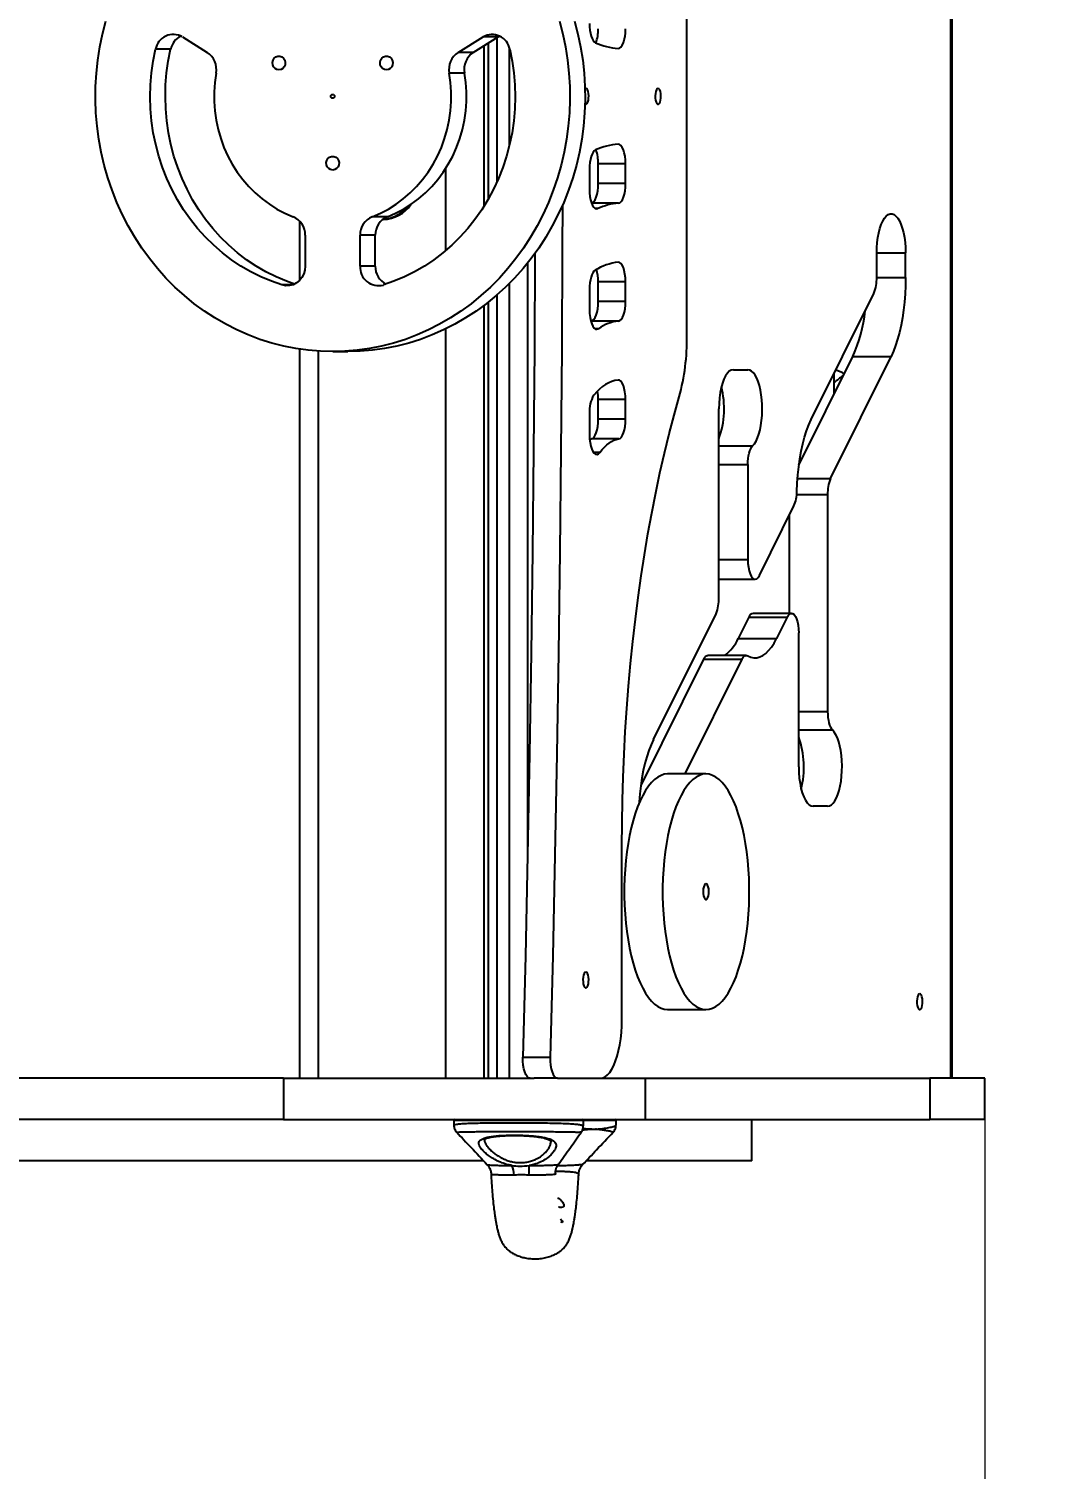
# Model space of a CAD drawing. Header units: millimetres. Extents: x -3269 to 2654, y -2646 to 2266.
# Drawn here: x 667 to 1190, y -583 to 150 of the extents above; entities that cross this region are included whole.
import ezdxf

# ---------------------------------------------------------------- set-up
doc = ezdxf.new("R2010")
doc.units = ezdxf.units.MM
for name, color, linetype in [('DIKOM_ЗОНА', 90, 'Continuous'), ('DIKOM_ОБЪЕКТ', 7, 'Continuous'), ('DIKOM_РАЗМЕР_ЗОНА', 7, 'Continuous'), ('DIKOM_РАЗМЕР_ОБЪЕКТА', 7, 'Continuous')]:
    doc.layers.add(name, color=color, linetype=linetype)
doc.styles.add('style1', font='arialbd.ttf', dxfattribs={"width": 0.8})
doc.dimstyles.new('1-50', dxfattribs={"dimtxt": 300, "dimasz": 200, "dimexe": 100, "dimexo": 0, "dimgap": 100, "dimtad": 1, "dimtoh": 1, "dimtxsty": 'style1', "dimcen": 200, "dimclrd": 7, "dimclre": 7, "dimclrt": 7, "dimadec": 1, "dimazin": 2, "dimtfac": 1, "dimtmove": 0, "dimatfit": 2, "dimfxl": 0, "dimlwd": 25, "dimlwe": 18, "dimarcsym": 0})

# ---------------------------------------------------------------- blocks, each defined once
blk = doc.blocks.new('A$C27188534')
for p, q in [((2069.45, 150), (2069.45, 1150)), ((2069.94, 150), (2069.94, 1150)), ((2070.19, 150), (2070.19, 1150)), ((1935.05, 527.94), (1935.05, 772.06)), ((1677.96, 680.24), (1690.64, 672.37)), ((1818.46, 672.37), (1831.14, 680.24)), ((1826.19, 672.37), (1838.87, 680.24)), ((1838.87, 680.24), (1831.14, 680.24)), ((1831.64, 675.75), (1831.64, 594.1)), ((1833.73, 677.05), (1833.73, 597.58)), ((1838.15, 679.79), (1838.15, 606.24)), ((1838.87, 680.24), (1839.65, 680.67)), ((1672.01, 673.98), (1664.28, 673.98)), ((1826.19, 672.37), (1818.46, 672.37)), ((1844.66, 625.37), (1844.66, 674.57)), ((1821.7, 661.88), (1813.97, 661.88)), ((1883.52, 654), (1883.1, 653.83)), ((1812.17, 571.52), (1812.17, 613.33)), ((1885.36, 612.85), (1885.36, 602.71)), ((1903.76, 615.6), (1889.82, 615.6)), ((1889.82, 605.6), (1889.82, 615.6)), ((1903.76, 605.6), (1903.76, 615.6)), ((1903.76, 605.6), (1889.82, 605.6)), ((1900.17, 595.6), (1886.45, 595.6)), ((1782.42, 588.72), (1774.69, 588.72)), ((1780.04, 587.37), (1780.31, 587.37)), ((1889.66, 592.85), (1888.42, 592.85)), ((1737.61, 586.64), (1737.61, 556.2)), ((1740.6, 579.29), (1740.6, 563.54)), ((1768.49, 563.54), (1768.49, 579.29)), ((1776.22, 579.29), (1768.49, 579.29)), ((1776.22, 563.54), (1776.22, 579.29)), ((1853.75, 565.02), (1853.75, 259.87)), ((2031.7, 570.25), (2046.42, 570.25)), ((2031.71, 557.72), (2031.7, 570.16)), ((2046.43, 557.81), (2046.42, 570.25)), ((1776.22, 563.54), (1768.49, 563.54)), ((2031.71, 557.81), (2046.43, 557.81)), ((1733.88, 553.94), (1728.72, 553.94)), ((1844.66, 150), (1844.66, 554.87)), ((1885.36, 551.69), (1885.36, 541.37)), ((1903.76, 555.57), (1889.82, 555.57)), ((1889.82, 545.59), (1889.82, 555.57)), ((1903.76, 545.59), (1903.76, 555.57)), ((1831.64, 543.54), (1831.64, 150)), ((1833.73, 545.15), (1833.73, 150)), ((1838.15, 548.8), (1838.15, 150)), ((1903.76, 545.59), (1889.82, 545.59)), ((1998.4, 485.41), (2030.23, 549.67)), ((1886.04, 535.57), (1886.26, 535.59)), ((1900.21, 535.59), (1886.26, 535.59)), ((1812.17, 150), (1812.17, 531.59)), ((1889.93, 531.67), (1888.15, 531.67)), ((1737.61, 521.28), (1737.61, 150)), ((1747.09, 520.25), (1747.09, 150)), ((1754.55, 520), (1762.28, 520)), ((1992.05, 462.19), (2019.48, 517.57)), ((2008.17, 455.32), (2039.01, 517.57)), ((2019.48, 517.57), (2039.01, 517.57)), ((1958.69, 510.81), (1966.05, 510.81)), ((2010, 498.42), (2010, 508.84)), ((1903.76, 495.56), (1889.82, 495.56)), ((1889.82, 485.55), (1889.82, 495.56)), ((1903.76, 485.55), (1903.76, 495.56)), ((1885.36, 488.66), (1885.36, 477.62)), ((1903.76, 485.55), (1889.82, 485.55)), ((1951.33, 394.58), (1951.33, 490.81)), ((1885.45, 475.4), (1886.33, 475.57)), ((1900.28, 475.57), (1886.33, 475.57)), ((1951.33, 471.95), (1968.51, 471.95)), ((1890.69, 468.68), (1887.4, 468.68)), ((1951.33, 462.52), (1966.05, 462.52)), ((1966.05, 462.52), (1966.05, 414.08)), ((1991.34, 455.32), (2008.17, 455.32)), ((1971.92, 406.04), (1989.53, 441.42)), ((1990.94, 447.29), (2006.69, 447.29)), ((2006.69, 447.29), (2006.69, 336.76)), ((1987.16, 436.66), (1987.16, 386.72)), ((1951.33, 414.08), (1966.05, 414.08)), ((1951.33, 404.08), (1969.73, 404.08)), ((1917.94, 322.44), (1949.84, 386.54)), ((1966.57, 384.76), (1961.18, 373.93)), ((1966.57, 384.76), (1986.1, 384.76)), ((1988.28, 386.72), (1968.76, 386.72)), ((1986.1, 384.76), (1980.7, 373.93)), ((1991.97, 308.48), (1991.97, 376.72)), ((1961.18, 373.93), (1980.7, 373.93)), ((1943.54, 363.36), (1911.55, 299.09)), ((1963.07, 363.36), (1933.98, 304.93)), ((1943.54, 363.36), (1963.07, 363.36)), ((1965.25, 365.32), (1945.73, 365.32)), ((1991.97, 336.76), (2006.69, 336.76)), ((1991.97, 327.34), (2009.14, 327.34)), ((1944.72, 304.93), (1925.2, 304.93)), ((1910.72, 290.28), (1910.74, 290.28)), ((2006.69, 288.48), (1999.33, 288.48)), ((1901.92, 180), (1901.92, 268.13)), ((1925.2, 184.93), (1944.72, 184.93)), ((1851.45, 160.7), (1865.39, 160.7)), ((1729.55, 150), (1560.3, 150)), ((1729.55, 150), (1729.55, 129)), ((1729.55, 150), (1857.22, 150)), ((1853.75, 150.72), (1853.75, 150)), ((1869.07, 150), (1857.22, 150)), ((1869.07, 150), (1890.88, 150)), ((1890.88, 150), (1913.72, 150)), ((1913.72, 150), (1913.72, 129)), ((1913.72, 150), (2058.69, 150)), ((2058.69, 150), (2058.69, 129)), ((2086.77, 150), (2058.69, 150)), ((2086.77, 129), (2086.77, 150)), ((1729.55, 129), (1560.3, 129)), ((1729.55, 129), (1913.72, 129)), ((1816.26, 128.5), (1816.26, 126.06)), ((1846.43, 128.5), (1816.26, 128.5)), ((1882.26, 128.5), (1846.43, 128.5)), ((1882.26, 125.67), (1882.26, 128.5)), ((1898.89, 128.5), (1882.26, 128.5)), ((1898.89, 126.06), (1898.89, 128.5)), ((1913.72, 129), (2058.69, 129)), ((1968.14, 108), (1968.14, 129)), ((2086.77, 129), (2058.69, 129)), ((1831.4, 108), (1588.22, 108)), ((1881.9, 106.02), (1881.88, 106.01)), ((1968.14, 108), (1883.89, 108)), ((1835.32, 101.12), (1835.35, 101.18)), ((1868.12, 101.41), (1868.15, 101.39))]:
    blk.add_line(p, q)
at = {"flags": 128}
for points in [[(1754.55, 520), (1748.27, 520.18), (1742.02, 520.7), (1735.79, 521.57), (1729.62, 522.79), (1723.52, 524.36), (1717.49, 526.26), (1711.57, 528.49), (1705.77, 531.06), (1700.09, 533.94), (1694.56, 537.14), (1689.2, 540.64), (1684.01, 544.43), (1679.01, 548.51), (1674.21, 552.87), (1669.63, 557.48), (1665.28, 562.35), (1661.17, 567.45), (1657.31, 572.77), (1653.72, 578.3), (1650.39, 584.03), (1647.35, 589.93), (1644.6, 596), (1642.14, 602.21), (1639.98, 608.55), (1638.14, 615), (1636.61, 621.54), (1635.39, 628.16), (1634.5, 634.85), (1633.93, 641.57), (1633.68, 648.31), (1633.77, 655.06), (1634.17, 661.8), (1634.9, 668.5), (1635.96, 675.15), (1637.33, 681.74), (1639.02, 688.24)], [(1870.07, 688.24), (1871.76, 681.74), (1873.13, 675.15), (1874.19, 668.5), (1874.92, 661.8), (1875.33, 655.06), (1875.41, 648.31), (1875.16, 641.57), (1874.6, 634.85), (1873.7, 628.16), (1872.49, 621.54), (1870.96, 615), (1869.11, 608.55), (1866.95, 602.21), (1864.5, 596), (1861.74, 589.93), (1858.7, 584.03), (1855.37, 578.3), (1851.78, 572.77), (1847.92, 567.45), (1843.81, 562.35), (1839.46, 557.48), (1834.88, 552.87), (1830.08, 548.51), (1825.09, 544.43), (1819.9, 540.64), (1814.53, 537.14), (1809, 533.94), (1803.33, 531.06), (1797.52, 528.49), (1791.6, 526.26), (1785.58, 524.36), (1779.47, 522.79), (1773.3, 521.57), (1767.08, 520.7), (1760.82, 520.18), (1754.55, 520)], [(1877.8, 688.24), (1879.49, 681.74), (1880.86, 675.15), (1881.92, 668.5), (1882.65, 661.8), (1883.06, 655.06), (1883.14, 648.31), (1882.89, 641.57), (1882.33, 634.85), (1881.43, 628.16), (1880.22, 621.54), (1878.69, 615), (1876.84, 608.55), (1874.68, 602.21), (1872.23, 596), (1869.47, 589.93), (1866.43, 584.03), (1863.1, 578.3), (1859.51, 572.77), (1855.65, 567.45), (1851.54, 562.35), (1847.19, 557.48), (1842.61, 552.87), (1837.81, 548.51), (1832.81, 544.43), (1827.63, 540.64), (1822.26, 537.14), (1816.73, 533.94), (1811.06, 531.06), (1805.25, 528.49), (1799.33, 526.26), (1793.31, 524.36), (1787.2, 522.79), (1781.03, 521.57), (1774.81, 520.7), (1768.55, 520.18), (1762.28, 520)], [(1885.36, 687.15), (1885.42, 685.39), (1885.59, 683.69), (1885.86, 682.1), (1886.24, 680.66), (1886.7, 679.43), (1887.24, 678.43), (1887.83, 677.71), (1888.46, 677.28)], [(1900, 674.41), (1900.73, 674.56), (1901.43, 675.1), (1902.09, 676.01), (1902.66, 677.25), (1903.13, 678.78), (1903.48, 680.52), (1903.69, 682.42), (1903.76, 684.4)], [(1728.72, 553.94), (1723.3, 555.82), (1718, 558.05), (1712.83, 560.63), (1707.82, 563.54), (1702.99, 566.78), (1698.35, 570.33), (1693.92, 574.18), (1689.72, 578.32), (1685.76, 582.72), (1682.06, 587.37), (1678.63, 592.26), (1675.49, 597.37), (1672.64, 602.68), (1670.1, 608.16), (1667.88, 613.8), (1665.98, 619.57), (1664.41, 625.46), (1663.18, 631.44), (1662.3, 637.49), (1661.76, 643.59), (1661.57, 649.71), (1661.73, 655.83), (1662.23, 661.93), (1663.08, 667.99), (1664.28, 673.98)], [(1735.04, 554.39), (1731.03, 555.82), (1725.73, 558.05), (1720.56, 560.63), (1715.55, 563.54), (1710.72, 566.78), (1706.08, 570.33), (1701.65, 574.18), (1697.45, 578.32), (1693.49, 582.72), (1689.79, 587.37), (1686.36, 592.26), (1683.22, 597.37), (1680.37, 602.68), (1677.83, 608.16), (1675.61, 613.8), (1673.71, 619.57), (1672.14, 625.46), (1670.91, 631.44), (1670.03, 637.49), (1669.49, 643.59), (1669.3, 649.71), (1669.46, 655.83), (1669.96, 661.93), (1670.81, 667.99), (1672.01, 673.98)], [(1727.17, 663.5), (1726.11, 663.69), (1725.17, 664.24), (1724.44, 665.09), (1724.01, 666.14), (1723.93, 667.29), (1724.19, 668.41), (1724.77, 669.37), (1725.62, 670.08), (1726.63, 670.45), (1727.7, 670.45), (1728.72, 670.08), (1729.56, 669.37), (1730.15, 668.41), (1730.41, 667.29), (1730.32, 666.14), (1729.89, 665.09), (1729.17, 664.24), (1728.23, 663.69), (1727.17, 663.5)], [(1781.92, 663.5), (1780.87, 663.69), (1779.93, 664.24), (1779.2, 665.09), (1778.77, 666.14), (1778.68, 667.29), (1778.94, 668.41), (1779.53, 669.37), (1780.38, 670.08), (1781.39, 670.45), (1782.46, 670.45), (1783.47, 670.08), (1784.32, 669.37), (1784.9, 668.41), (1785.17, 667.29), (1785.08, 666.14), (1784.65, 665.09), (1783.92, 664.24), (1782.98, 663.69), (1781.92, 663.5)], [(1844.81, 673.98), (1846.01, 667.99), (1846.86, 661.93), (1847.37, 655.83), (1847.53, 649.71), (1847.33, 643.59), (1846.8, 637.49), (1845.91, 631.44), (1844.68, 625.46), (1843.12, 619.57), (1841.22, 613.8), (1838.99, 608.16), (1836.45, 602.68), (1833.61, 597.37), (1830.46, 592.26), (1827.03, 587.37), (1823.33, 582.72), (1819.38, 578.32), (1815.17, 574.18), (1810.74, 570.33), (1806.1, 566.78), (1801.27, 563.54), (1796.26, 560.63), (1791.1, 558.05), (1785.79, 555.82), (1780.37, 553.94)], [(1695.13, 661.88), (1694.47, 657.09), (1694.15, 652.26), (1694.16, 647.43), (1694.5, 642.6), (1695.18, 637.82), (1696.19, 633.1), (1697.52, 628.48), (1699.17, 623.98), (1701.12, 619.62), (1703.37, 615.43), (1705.9, 611.43), (1708.7, 607.64), (1711.76, 604.09), (1715.05, 600.8), (1718.57, 597.77), (1722.28, 595.04), (1726.17, 592.61), (1730.22, 590.5), (1734.4, 588.72)], [(1774.69, 588.72), (1778.88, 590.5), (1782.92, 592.61), (1786.81, 595.04), (1790.53, 597.77), (1794.04, 600.8), (1797.33, 604.09), (1800.39, 607.64), (1803.19, 611.43), (1805.73, 615.43), (1807.97, 619.62), (1809.93, 623.98), (1811.57, 628.48), (1812.9, 633.1), (1813.91, 637.82), (1814.59, 642.6), (1814.94, 647.43), (1814.95, 652.26), (1814.62, 657.09), (1813.97, 661.88)], [(1782.42, 588.72), (1786.6, 590.5), (1790.65, 592.61), (1794.54, 595.04), (1798.26, 597.77), (1801.77, 600.8), (1805.06, 604.09), (1808.12, 607.64), (1810.92, 611.43), (1813.45, 615.43), (1815.7, 619.62), (1817.66, 623.98), (1819.3, 628.48), (1820.63, 633.1), (1821.64, 637.82), (1822.32, 642.6), (1822.67, 647.43), (1822.68, 652.26), (1822.35, 657.09), (1821.7, 661.88)], [(1883.1, 646.17), (1883.3, 646.04), (1883.74, 646.04), (1884.16, 646.4), (1884.52, 647.07), (1884.8, 648), (1884.96, 649.11), (1884.99, 650.3), (1884.89, 651.46), (1884.67, 652.49), (1884.35, 653.31), (1883.95, 653.82), (1883.52, 654), (1883.52, 654)], [(1920.33, 654), (1919.9, 653.82), (1919.5, 653.31), (1919.18, 652.49), (1918.96, 651.46), (1918.86, 650.3), (1918.89, 649.11), (1919.05, 648), (1919.33, 647.07), (1919.69, 646.4), (1920.11, 646.04), (1920.55, 646.04), (1920.97, 646.4), (1921.33, 647.07), (1921.6, 648), (1921.76, 649.11), (1921.8, 650.3), (1921.7, 651.46), (1921.48, 652.49), (1921.16, 653.31), (1920.76, 653.82), (1920.33, 654)], [(1754.55, 649), (1754.19, 649.08), (1753.89, 649.29), (1753.69, 649.62), (1753.62, 650), (1753.69, 650.38), (1753.89, 650.71), (1754.19, 650.92), (1754.55, 651), (1754.9, 650.92), (1755.2, 650.71), (1755.41, 650.38), (1755.48, 650), (1755.41, 649.62), (1755.2, 649.29), (1754.9, 649.08), (1754.55, 649)], [(1903.76, 615.6), (1903.69, 617.58), (1903.48, 619.48), (1903.13, 621.22), (1902.66, 622.75), (1902.09, 623.99), (1901.43, 624.9), (1900.73, 625.44), (1900, 625.59)], [(1754.55, 612.5), (1753.49, 612.69), (1752.55, 613.24), (1751.82, 614.09), (1751.39, 615.14), (1751.3, 616.29), (1751.57, 617.41), (1752.15, 618.37), (1753, 619.08), (1754.01, 619.45), (1755.08, 619.45), (1756.1, 619.08), (1756.94, 618.37), (1757.53, 617.41), (1757.79, 616.29), (1757.7, 615.14), (1757.27, 614.09), (1756.55, 613.24), (1755.6, 612.69), (1754.55, 612.5)], [(1888.46, 622.73), (1887.83, 622.29), (1887.24, 621.57), (1886.7, 620.57), (1886.24, 619.34), (1885.86, 617.9), (1885.59, 616.31), (1885.42, 614.61), (1885.36, 612.85)], [(1885.36, 602.71), (1885.43, 600.79), (1885.63, 598.94), (1885.96, 597.23), (1886.41, 595.72), (1886.95, 594.48), (1887.57, 593.54), (1888.24, 592.94), (1888.95, 592.71), (1889.66, 592.85)], [(1886.44, 595.63), (1886.93, 595.83), (1887.61, 596.43), (1888.23, 597.36), (1888.77, 598.61), (1889.22, 600.11), (1889.55, 601.82), (1889.75, 603.67), (1889.82, 605.6)], [(1900.17, 595.6), (1900.88, 595.83), (1901.55, 596.43), (1902.17, 597.36), (1902.72, 598.61), (1903.16, 600.11), (1903.49, 601.82), (1903.7, 603.67), (1903.76, 605.6)], [(1871.62, 594.58), (1871.54, 572.68), (1871.26, 521.14), (1870.84, 469.6), (1870.28, 418.08), (1869.58, 366.57), (1868.75, 315.07), (1867.77, 263.59), (1866.65, 212.13), (1865.39, 160.7)], [(2031.7, 570.16), (2031.77, 572.88), (2031.97, 575.56), (2032.3, 578.13), (2032.76, 580.56), (2033.34, 582.79), (2034.03, 584.79), (2034.8, 586.52), (2035.66, 587.94), (2036.58, 589.03), (2037.55, 589.78), (2038.54, 590.15), (2039.55, 590.16), (2040.54, 589.79), (2041.51, 589.06), (2042.43, 587.98), (2043.29, 586.57), (2044.07, 584.85), (2044.76, 582.86), (2045.34, 580.63), (2045.81, 578.21), (2046.15, 575.64), (2046.35, 572.97), (2046.42, 570.25)], [(1857.58, 570.04), (1857.31, 521.14), (1856.89, 469.6), (1856.34, 418.08), (1855.64, 366.57), (1854.8, 315.07), (1853.82, 263.59), (1852.7, 212.13), (1851.45, 160.7)], [(1903.76, 555.57), (1903.69, 557.57), (1903.47, 559.49), (1903.11, 561.26), (1902.63, 562.79), (1902.05, 564.03), (1901.38, 564.93), (1900.66, 565.44), (1899.92, 565.56)], [(1740.6, 563.54), (1740.4, 561.5), (1739.82, 559.54), (1738.88, 557.75), (1737.62, 556.21), (1736.1, 554.97), (1734.37, 554.1), (1732.51, 553.63), (1730.6, 553.57), (1728.72, 553.94)], [(1888.26, 561.46), (1887.66, 560.96), (1887.11, 560.2), (1886.61, 559.19), (1886.18, 557.96), (1885.83, 556.56), (1885.57, 555.02), (1885.41, 553.38), (1885.36, 551.69)], [(2046.43, 557.81), (2046.37, 553.57), (2046.18, 549.36), (2045.85, 545.21), (2045.4, 541.15), (2044.82, 537.21), (2044.12, 533.41), (2043.3, 529.79), (2042.38, 526.38), (2041.35, 523.18), (2040.22, 520.24), (2039.01, 517.57)], [(1886.26, 535.59), (1886.96, 535.84), (1887.63, 536.45), (1888.25, 537.39), (1888.78, 538.64), (1889.22, 540.14), (1889.55, 541.84), (1889.75, 543.68), (1889.82, 545.59)], [(1900.21, 535.59), (1900.91, 535.84), (1901.58, 536.45), (1902.19, 537.39), (1902.73, 538.64), (1903.17, 540.14), (1903.5, 541.84), (1903.7, 543.68), (1903.76, 545.59)], [(1885.36, 541.37), (1885.44, 539.36), (1885.66, 537.44), (1886.01, 535.68), (1886.5, 534.15), (1887.08, 532.91), (1887.74, 532.01), (1888.46, 531.49), (1889.2, 531.38), (1889.93, 531.67)], [(1958.69, 510.81), (1957.64, 510.6), (1956.62, 510), (1955.63, 509), (1954.71, 507.63), (1953.87, 505.92), (1953.13, 503.9), (1952.5, 501.62), (1951.99, 499.11), (1951.63, 496.44), (1951.4, 493.65), (1951.33, 490.81)], [(1968.51, 471.95), (1969.41, 473), (1970.25, 474.37), (1971.02, 476.04), (1971.7, 477.96), (1972.28, 480.12), (1972.74, 482.46), (1973.09, 484.95), (1973.32, 487.55), (1973.41, 490.2), (1973.38, 492.87), (1973.21, 495.49), (1972.92, 498.04), (1972.5, 500.45), (1971.97, 502.7), (1971.34, 504.73), (1970.61, 506.52), (1969.8, 508.02), (1968.92, 509.22), (1967.99, 510.1), (1967.03, 510.63), (1966.05, 510.81)], [(1899.93, 505.55), (1898.34, 505.27), (1896.75, 504.79), (1895.18, 504.11), (1893.62, 503.24), (1892.08, 502.17), (1890.55, 500.91), (1889.05, 499.47), (1887.57, 497.83)], [(1903.76, 495.56), (1903.69, 497.57), (1903.47, 499.49), (1903.11, 501.25), (1902.63, 502.78), (1902.05, 504.02), (1901.38, 504.92), (1900.67, 505.44), (1899.93, 505.55)], [(1901.92, 268.13), (1901.99, 279.88), (1902.2, 291.62), (1902.54, 303.33), (1903.02, 315.01), (1903.64, 326.64), (1904.39, 338.21), (1905.28, 349.71), (1906.3, 361.13), (1907.45, 372.46), (1908.74, 383.68), (1910.15, 394.78), (1911.7, 405.76), (1913.37, 416.59), (1915.17, 427.28), (1917.09, 437.8), (1919.13, 448.16), (1921.3, 458.33), (1923.58, 468.32), (1925.98, 478.1), (1928.49, 487.66), (1931.11, 497.01)], [(1886.33, 475.57), (1887.02, 475.85), (1887.68, 476.48), (1888.28, 477.43), (1888.81, 478.67), (1889.24, 480.17), (1889.56, 481.85), (1889.75, 483.67), (1889.82, 485.55)], [(1900.28, 475.57), (1900.97, 475.85), (1901.63, 476.48), (1902.23, 477.43), (1902.76, 478.67), (1903.19, 480.17), (1903.5, 481.85), (1903.7, 483.67), (1903.76, 485.55)], [(1991.01, 448.76), (1991.19, 453.04), (1991.51, 457.27), (1991.95, 461.4), (1992.53, 465.42), (1993.23, 469.28), (1994.05, 472.97), (1994.98, 476.45), (1996.02, 479.7), (1997.16, 482.7), (1998.4, 485.41)], [(1885.36, 477.62), (1885.44, 475.6), (1885.66, 473.66), (1886.02, 471.89), (1886.51, 470.35), (1887.11, 469.11), (1887.78, 468.23), (1888.5, 467.73), (1889.25, 467.64), (1889.99, 467.96), (1890.69, 468.68)], [(1890.69, 468.68), (1891.82, 470.12), (1892.98, 471.39), (1894.15, 472.51), (1895.35, 473.46), (1896.57, 474.25), (1897.8, 474.86), (1899.04, 475.3), (1900.28, 475.57)], [(1966.05, 462.52), (1966.1, 464.05), (1966.23, 465.55), (1966.44, 466.98), (1966.73, 468.29), (1967.09, 469.48), (1967.51, 470.5), (1967.99, 471.33), (1968.51, 471.95)], [(1966.05, 414.08), (1966.13, 412.08), (1966.35, 410.17), (1966.7, 408.41), (1967.18, 406.88), (1967.76, 405.64), (1968.41, 404.74), (1969.13, 404.21), (1969.86, 404.08), (1970.59, 404.35), (1971.29, 405.01), (1971.92, 406.04)], [(1986.1, 384.76), (1986.73, 385.79), (1987.43, 386.45), (1988.16, 386.72), (1988.89, 386.59), (1989.6, 386.06), (1990.26, 385.16), (1990.84, 383.92), (1991.32, 382.39), (1991.67, 380.63), (1991.89, 378.72), (1991.97, 376.72)], [(1966, 365.12), (1967.53, 364.44), (1969.07, 364.12), (1970.62, 364.15), (1972.17, 364.53), (1973.7, 365.27), (1975.19, 366.35), (1976.66, 367.76), (1978.07, 369.51), (1979.42, 371.57), (1980.7, 373.93)], [(1943.54, 363.36), (1943.86, 363.94), (1944.2, 364.43), (1944.56, 364.81), (1944.94, 365.09), (1945.32, 365.26), (1945.7, 365.32), (1945.73, 365.32)], [(1963.07, 363.36), (1963.39, 363.94), (1963.73, 364.43), (1964.09, 364.81), (1964.46, 365.09), (1964.84, 365.26), (1965.23, 365.32), (1965.61, 365.28), (1966, 365.12)], [(2006.69, 336.76), (2006.73, 335.23), (2006.86, 333.74), (2007.07, 332.31), (2007.36, 330.99), (2007.73, 329.81), (2008.15, 328.79), (2008.63, 327.96), (2009.14, 327.34)], [(2006.69, 288.48), (2007.67, 288.66), (2008.63, 289.19), (2009.56, 290.06), (2010.43, 291.26), (2011.24, 292.77), (2011.97, 294.55), (2012.61, 296.59), (2013.14, 298.83), (2013.55, 301.25), (2013.85, 303.79), (2014.01, 306.42), (2014.05, 309.08), (2013.95, 311.74), (2013.73, 314.33), (2013.38, 316.83), (2012.91, 319.17), (2012.33, 321.32), (2011.65, 323.25), (2010.89, 324.91), (2010.04, 326.28), (2009.14, 327.34)], [(1917.94, 322.44), (1916.72, 319.77), (1915.59, 316.83), (1914.56, 313.65), (1913.63, 310.24), (1912.81, 306.62), (1912.11, 302.83), (1911.53, 298.89), (1911.07, 294.84), (1910.74, 290.69), (1910.72, 290.28)], [(1991.97, 308.48), (1992.04, 305.63), (1992.26, 302.85), (1992.63, 300.17), (1993.13, 297.67), (1993.76, 295.38), (1994.51, 293.37), (1995.35, 291.66), (1996.27, 290.29), (1997.25, 289.29), (1998.28, 288.68), (1999.33, 288.48)], [(1925.2, 304.93), (1923.51, 304.75), (1921.83, 304.22), (1920.17, 303.35), (1918.54, 302.13), (1916.94, 300.58), (1915.4, 298.7), (1913.91, 296.5), (1912.49, 294), (1911.15, 291.21), (1909.88, 288.16), (1908.71, 284.85), (1907.63, 281.3), (1906.66, 277.54), (1905.8, 273.59), (1905.05, 269.47), (1904.41, 265.21), (1903.9, 260.82), (1903.52, 256.35), (1903.26, 251.81), (1903.13, 247.22), (1903.13, 242.63), (1903.26, 238.04), (1903.52, 233.5), (1903.9, 229.03), (1904.41, 224.64), (1905.05, 220.38), (1905.8, 216.26), (1906.66, 212.31), (1907.63, 208.55), (1908.71, 205.01), (1909.88, 201.69), (1911.15, 198.64), (1912.49, 195.85), (1913.91, 193.35), (1915.4, 191.16), (1916.94, 189.28), (1918.54, 187.72), (1920.17, 186.5), (1921.83, 185.63), (1923.51, 185.1), (1925.2, 184.93)], [(1912.84, 301.68), (1912.34, 302.13), (1912.04, 302.38)], [(1944.72, 304.93), (1943.03, 304.75), (1941.35, 304.22), (1939.69, 303.35), (1938.06, 302.13), (1936.47, 300.58), (1934.92, 298.7), (1933.44, 296.5), (1932.02, 294), (1930.67, 291.21), (1929.41, 288.16), (1928.24, 284.85), (1927.16, 281.3), (1926.19, 277.54), (1925.32, 273.59), (1924.57, 269.47), (1923.94, 265.21), (1923.43, 260.82), (1923.04, 256.35), (1922.78, 251.81), (1922.66, 247.22), (1922.66, 242.63), (1922.78, 238.04), (1923.04, 233.5), (1923.43, 229.03), (1923.94, 224.64), (1924.57, 220.38), (1925.32, 216.26), (1926.19, 212.31), (1927.16, 208.55), (1928.24, 205.01), (1929.41, 201.69), (1930.67, 198.64), (1932.02, 195.85), (1933.44, 193.35), (1934.92, 191.16), (1936.47, 189.28), (1938.06, 187.72), (1939.69, 186.5), (1941.35, 185.63), (1943.03, 185.1), (1944.72, 184.93), (1946.42, 185.1), (1948.1, 185.63), (1949.76, 186.5), (1951.39, 187.72), (1952.98, 189.28), (1954.52, 191.16), (1956.01, 193.35), (1957.43, 195.85), (1958.78, 198.64), (1960.04, 201.69), (1961.21, 205.01), (1962.29, 208.55), (1963.26, 212.31), (1964.13, 216.26), (1964.88, 220.38), (1965.51, 224.64), (1966.02, 229.03), (1966.41, 233.5), (1966.66, 238.04), (1966.79, 242.63), (1966.79, 247.22), (1966.66, 251.81), (1966.41, 256.35), (1966.02, 260.82), (1965.51, 265.21), (1964.88, 269.47), (1964.13, 273.59), (1963.26, 277.54), (1962.29, 281.3), (1961.21, 284.85), (1960.04, 288.16), (1958.78, 291.21), (1957.43, 294), (1956.01, 296.5), (1954.52, 298.7), (1952.98, 300.58), (1951.39, 302.13), (1949.76, 303.35), (1948.1, 304.22), (1946.42, 304.75), (1944.72, 304.93)], [(1944.72, 248.93), (1944.29, 248.75), (1943.9, 248.23), (1943.57, 247.42), (1943.35, 246.39), (1943.26, 245.22), (1943.29, 244.04), (1943.45, 242.93), (1943.72, 241.99), (1944.09, 241.32), (1944.51, 240.97), (1944.94, 240.97), (1945.36, 241.32), (1945.73, 241.99), (1946, 242.93), (1946.16, 244.04), (1946.19, 245.22), (1946.1, 246.39), (1945.88, 247.42), (1945.55, 248.23), (1945.16, 248.75), (1944.72, 248.93)], [(1883.52, 204), (1883.09, 203.82), (1882.69, 203.31), (1882.37, 202.49), (1882.15, 201.46), (1882.05, 200.3), (1882.08, 199.11), (1882.24, 198), (1882.52, 197.07), (1882.88, 196.4), (1883.3, 196.04), (1883.74, 196.04), (1884.16, 196.4), (1884.52, 197.07), (1884.8, 198), (1884.96, 199.11), (1884.99, 200.3), (1884.89, 201.46), (1884.67, 202.49), (1884.35, 203.31), (1883.95, 203.82), (1883.52, 204)], [(2053.62, 193), (2053.18, 192.82), (2052.79, 192.31), (2052.47, 191.49), (2052.25, 190.46), (2052.15, 189.3), (2052.18, 188.11), (2052.34, 187), (2052.62, 186.07), (2052.98, 185.4), (2053.4, 185.04), (2053.84, 185.04), (2054.26, 185.4), (2054.62, 186.07), (2054.89, 187), (2055.05, 188.11), (2055.09, 189.3), (2054.99, 190.46), (2054.77, 191.49), (2054.45, 192.31), (2054.05, 192.82), (2053.62, 193)], [(1890.88, 150), (1892.12, 150.19), (1893.34, 150.75), (1894.53, 151.68), (1895.67, 152.97), (1896.76, 154.6), (1897.77, 156.55), (1898.69, 158.79), (1899.52, 161.3), (1900.23, 164.04), (1900.83, 166.98), (1901.3, 170.09), (1901.65, 173.32), (1901.86, 176.64), (1901.92, 180)], [(1855.12, 150), (1854.37, 150.21), (1853.65, 150.83), (1852.99, 151.83), (1852.43, 153.18), (1851.97, 154.81), (1851.65, 156.66), (1851.47, 158.65), (1851.45, 160.7)], [(1865.39, 160.7), (1865.42, 158.65), (1865.6, 156.66), (1865.92, 154.81), (1866.37, 153.18), (1866.94, 151.83), (1867.6, 150.83), (1868.32, 150.21), (1869.07, 150)]]:
    blk.add_lwpolyline(points, dxfattribs=at)
for centre, radius, start, end in [((1869.42, 683.91), 20.4, 340.73497, 1.39004), ((1673.29, 672.36), 9.15, 59.3634, 169.84672), ((1681.59, 671.93), 9.79, 116.80556, 167.9516), ((1835.79, 672.33), 9.17, 10.32712, 120.46296), ((1902.31, 708.34), 34.02, 245.97398, 266.11194), ((1685.03, 663.76), 10.27, 349.45269, 56.92362), ((1824.06, 663.76), 10.27, 123.07568, 190.54801), ((1831.79, 663.76), 10.27, 123.07638, 190.54731), ((1902.31, 591.66), 34.02, 93.88806, 114.02602), ((1869.98, 616.18), 19.84, 358.31566, 19.55933), ((1780.07, 604.76), 17.39, 270.7908, 325.77052), ((1902.26, 566.14), 29.53, 94.05639, 115.26124), ((1730.62, 579.48), 9.98, 358.89095, 67.7556), ((1778.47, 579.48), 9.98, 112.24482, 181.10812), ((1786.2, 579.48), 9.98, 112.2444, 181.10905), ((1779.16, 604.09), 16.72, 273.11479, 298.50012), ((1778.63, 605.07), 17.84, 298.52172, 319.83236), ((1903.77, 535.96), 29.85, 97.40462, 121.30544), ((1777.96, 563.1), 9.48, 177.30996, 284.77362), ((1786.24, 563.36), 10.02, 178.9593, 243.56602), ((1867.69, 555.88), 22.13, 359.18622, 15.72683), ((2012.49, 557.11), 19.23, 337.25823, 1.82979), ((1902.65, 513.8), 21.93, 96.37912, 125.434), ((1951.57, 548.59), 74.67, 335.44721, 353.99921), ((1821.04, 526.76), 114.02, 344.87486, 0.59185), ((2032.35, 480.8), 32.26, 123.32459, 133.84399), ((2004.77, 489.96), 21.48, 61.1783, 73.55872), ((1865.11, 495.67), 24.71, 359.74563, 9.80385), ((1908.06, 490.99), 45.91, 340.47925, 13.9757), ((1901.06, 489.72), 15.73, 148.98164, 183.87694), ((2025.89, 447.89), 19.21, 157.24821, 181.78218), ((1972.55, 448.67), 18.47, 336.87771, 0.28726), ((1932.16, 393.98), 19.18, 337.17601, 1.7969), ((1969.17, 384.07), 2.69, 98.70424, 164.98388), ((1941.9, 382.34), 21.03, 305.99028, 336.43013), ((1948.69, 308.3), 45.91, 346.02479, 19.5205), ((1816.76, 128.5), 0.5, 90, 180), ((1881.76, 128.5), 0.5, 0, 90), ((1898.39, 128.5), 0.5, 0, 90), ((1833.26, 99.86), 13.8, 3.38384, 24.28617), ((1894.72, 100.39), 40.35, 172.67632, 179.59571)]:
    blk.add_arc(centre, radius, start, end)
for points, knots in [([(1816.29, 126.05), (1816.3, 125.71), (1816.32, 124.98), (1816.67, 123.97), (1817.17, 123.08), (1817.56, 122.65), (1817.74, 122.44)], [0, 0, 0, 0, 0.242265, 0.514797, 0.772236, 1, 1, 1, 1]), ([(1816.34, 126.06), (1816.37, 126.15), (1816.43, 126.36), (1817.64, 126.6), (1819.72, 126.82), (1822.69, 126.99), (1826.38, 127.12), (1830.75, 127.22), (1835.6, 127.28), (1840.89, 127.32), (1845.52, 127.34), (1850.19, 127.33), (1854.88, 127.31), (1860.26, 127.25), (1865.37, 127.17), (1869.99, 127.06), (1874.06, 126.91), (1877.39, 126.71), (1879.96, 126.47), (1881.58, 126.17), (1882.31, 125.9), (1882.19, 125.71), (1882.16, 125.67)], [0, 0, 0, 0, 0.043518, 0.096378, 0.150767, 0.203624, 0.258013, 0.310869, 0.365258, 0.418116, 0.472506, 0.50058, 0.553448, 0.60785, 0.660732, 0.715147, 0.768067, 0.822524, 0.87561, 0.930246, 0.98357, 1, 1, 1, 1]), ([(1881.23, 122.59), (1881.33, 122.73), (1881.65, 123.14), (1882.02, 124.04), (1882.26, 124.96), (1882.23, 125.52), (1882.22, 125.67)], [0, 0, 0, 0, 0.167809, 0.516198, 0.867348, 1, 1, 1, 1]), ([(1888.56, 124), (1888.57, 124), (1888.6, 124), (1888.7, 124.02), (1889.03, 124.04), (1889.67, 124.11), (1891.43, 124.29), (1893.98, 124.62), (1896.64, 125.12), (1898.27, 125.59), (1898.96, 125.9), (1898.83, 126.04), (1898.8, 126.06)], [0, 0, 0, 0, 0.001718, 0.004749, 0.015959, 0.052602, 0.10501, 0.30606, 0.523068, 0.747163, 0.950868, 1, 1, 1, 1]), ([(1897.41, 122.44), (1897.44, 122.47), (1897.69, 122.7), (1898.14, 123.33), (1898.63, 124.34), (1898.88, 125.29), (1898.86, 125.88), (1898.85, 126.06)], [0, 0, 0, 0, 0.036283, 0.309866, 0.587788, 0.87018, 1, 1, 1, 1]), ([(1817.73, 122.44), (1820.15, 119.87), (1825.28, 114.44), (1830.52, 108.87), (1833.29, 105.94)], [0, 0, 0, 0, 0.472461, 1, 1, 1, 1]), ([(1881.18, 122.63), (1881.14, 122.58), (1881.06, 122.46), (1879.93, 122.42), (1877.99, 122.43), (1875.35, 122.48), (1872.06, 122.53), (1868.24, 122.59), (1863.93, 122.64), (1859.29, 122.68), (1854.37, 122.71), (1850.14, 122.72), (1845.92, 122.72), (1841.74, 122.71), (1836.98, 122.69), (1832.5, 122.66), (1828.47, 122.62), (1824.95, 122.56), (1822.05, 122.51), (1819.81, 122.45), (1818.37, 122.43), (1817.68, 122.42), (1817.77, 122.47), (1817.79, 122.48)], [0, 0, 0, 0, 0.036106, 0.091098, 0.142706, 0.195589, 0.246096, 0.297877, 0.347825, 0.399072, 0.448735, 0.499714, 0.526021, 0.57565, 0.626597, 0.676424, 0.727561, 0.777834, 0.829397, 0.880479, 0.932824, 0.985342, 1, 1, 1, 1]), ([(1845.83, 105.53), (1845.15, 105.67), (1843.6, 105.97), (1841.29, 106.68), (1838.86, 107.66), (1836.53, 108.88), (1834.27, 110.34), (1832.22, 111.98), (1830.8, 113.42), (1829.76, 114.75), (1829.1, 115.97), (1828.95, 117.19), (1829.43, 118.21), (1830.51, 119.01), (1832.13, 119.65), (1834.16, 120.13), (1836.61, 120.49), (1839.36, 120.75), (1842.37, 120.91), (1845.53, 120.99), (1848.79, 120.99), (1852.02, 120.91), (1855.19, 120.74), (1858.14, 120.48), (1860.87, 120.12), (1863.24, 119.65), (1865.23, 119.06), (1866.77, 118.33), (1867.83, 117.44), (1868.26, 116.61), (1868.41, 115.76), (1868.34, 114.9), (1867.85, 113.62), (1866.85, 112.11), (1865.19, 110.37), (1862.9, 108.61), (1860.25, 107.17), (1857.49, 106.15), (1855.69, 105.71), (1854.73, 105.54), (1854.7, 105.53)], [0, 0, 0, 0, 0.017817, 0.040612, 0.063877, 0.08996, 0.11656, 0.147773, 0.179846, 0.197693, 0.22791, 0.259119, 0.288894, 0.319686, 0.347718, 0.376596, 0.404006, 0.4322, 0.459405, 0.487373, 0.514492, 0.542365, 0.56943, 0.597248, 0.624267, 0.652036, 0.679048, 0.706812, 0.734009, 0.761968, 0.771666, 0.795057, 0.818884, 0.849342, 0.880625, 0.914578, 0.949681, 0.974113, 0.999156, 1, 1, 1, 1]), ([(1831.75, 118.7), (1831.75, 118.71), (1831.74, 118.78), (1831.74, 118.67), (1831.75, 118.74), (1831.98, 118.95), (1832.52, 119.25), (1833.38, 119.57), (1834.51, 119.87), (1835.93, 120.14), (1837.61, 120.38), (1839.51, 120.56), (1841.61, 120.7), (1843.85, 120.79), (1846.18, 120.84), (1848.57, 120.83), (1850.96, 120.78), (1853.31, 120.68), (1855.57, 120.52), (1857.69, 120.32), (1859.64, 120.06), (1861.36, 119.74), (1862.83, 119.38), (1864, 118.99), (1864.7, 118.65), (1864.99, 118.47), (1865.07, 118.42)], [0, 0, 0, 0, 0.005857, 0.048783, 0.090642, 0.129388, 0.170422, 0.21007, 0.251413, 0.2948, 0.339205, 0.384863, 0.43122, 0.477767, 0.524909, 0.571857, 0.619087, 0.666169, 0.713029, 0.759924, 0.805899, 0.851673, 0.896475, 0.939917, 0.982827, 1, 1, 1, 1]), ([(1831.79, 118.71), (1831.81, 118.38), (1831.85, 117.65), (1832.44, 116.51), (1833.35, 115.18), (1834.59, 113.75), (1836.35, 112.15), (1838.3, 110.69), (1840.29, 109.5), (1842.39, 108.51), (1844.53, 107.76), (1846.79, 107.25), (1849.17, 106.97), (1851.64, 107), (1854.11, 107.34), (1856.4, 107.99), (1858.77, 108.99), (1861.03, 110.42), (1862.98, 112.15), (1864.39, 113.86), (1865.5, 115.71), (1865.62, 116.84), (1865.69, 117.5)], [0, 0, 0, 0, 0.045548, 0.101858, 0.134804, 0.193117, 0.251442, 0.299226, 0.34698, 0.38793, 0.428846, 0.468409, 0.507951, 0.551555, 0.595175, 0.638888, 0.682646, 0.745071, 0.807596, 0.864516, 0.921423, 1, 1, 1, 1]), ([(1865.07, 118.42), (1865.17, 118.35), (1865.43, 118.16), (1865.65, 117.89), (1865.73, 117.74), (1865.73, 117.57), (1865.74, 117.49)], [0, 0, 0, 0, 0.157736, 0.444047, 0.751179, 1, 1, 1, 1]), ([(1869.47, 106), (1871.51, 108.87), (1875.32, 114.26), (1879.36, 119.93), (1881.24, 122.57)], [0, 0, 0, 0, 0.534188, 1, 1, 1, 1]), ([(1888.56, 124), (1888.55, 124), (1887.25, 123.97), (1885.12, 123.72), (1882.68, 123.62), (1881.79, 123.58)], [0, 0, 0, 0, 0.00583, 0.635967, 1, 1, 1, 1]), ([(1881.9, 105.99), (1884.26, 108.5), (1889.34, 113.91), (1894.6, 119.46), (1897.42, 122.44)], [0, 0, 0, 0, 0.463879, 1, 1, 1, 1]), ([(1882.07, 124.39), (1882.84, 124.34), (1885.19, 124.17), (1887.25, 124.19), (1888.55, 124), (1888.56, 124)], [0, 0, 0, 0, 0.329398, 0.993547, 1, 1, 1, 1]), ([(1897.37, 122.48), (1897.37, 122.51), (1897.37, 122.56), (1896.29, 122.84), (1894.43, 123.22), (1892.36, 123.55), (1890.83, 123.76), (1889.98, 123.85), (1889.47, 123.91), (1889.18, 123.94), (1888.85, 123.98), (1888.67, 123.98), (1888.57, 124), (1888.56, 124)], [0, 0, 0, 0, 0.168762, 0.397236, 0.6255, 0.784335, 0.876537, 0.931507, 0.941044, 0.968404, 0.98336, 0.998004, 1, 1, 1, 1]), ([(1833.28, 105.93), (1833.51, 105.68), (1834.06, 105.03), (1834.75, 103.75), (1835.21, 102.36), (1835.27, 101.48), (1835.29, 101.12)], [0, 0, 0, 0, 0.20179, 0.502982, 0.801161, 1, 1, 1, 1]), ([(1833.36, 106.01), (1833.34, 105.99), (1833.31, 105.97), (1833.74, 105.9), (1834.4, 105.83), (1835.3, 105.76), (1836.46, 105.7), (1837.92, 105.65), (1840.24, 105.59), (1842.88, 105.55), (1844.77, 105.54), (1845.83, 105.53)], [0, 0, 0, 0, 0.101557, 0.136694, 0.253867, 0.375874, 0.389794, 0.538909, 0.692903, 0.827033, 1, 1, 1, 1]), ([(1845.83, 105.53), (1847.17, 105.39), (1850.15, 105.07), (1853.08, 105.37), (1854.7, 105.53)], [0, 0, 0, 0, 0.448866, 1, 1, 1, 1]), ([(1854.7, 105.53), (1855.81, 105.54), (1858.07, 105.56), (1861.12, 105.6), (1863.82, 105.67), (1865.86, 105.74), (1867.45, 105.83), (1868.77, 105.94), (1869.56, 106.05), (1869.43, 106.04), (1869.4, 106.04)], [0, 0, 0, 0, 0.159058, 0.321892, 0.452223, 0.586402, 0.684279, 0.785316, 0.948399, 1, 1, 1, 1]), ([(1868.16, 101.42), (1868.15, 101.54), (1868.06, 102.17), (1868.22, 103.32), (1868.61, 104.68), (1869.06, 105.6), (1869.34, 105.96), (1869.4, 106.04)], [0, 0, 0, 0, 0.0710381, 0.3703666, 0.6550443, 0.9236657, 1, 1, 1, 1]), ([(1869.09, 105.55), (1869.17, 105.55), (1870.38, 105.56), (1872.74, 105.6), (1875.97, 105.69), (1878.69, 105.86), (1880.72, 106.03), (1881.69, 106.08), (1881.99, 106.05), (1881.91, 106.02), (1881.9, 106.02)], [0, 0, 0, 0, 0.011817, 0.180052, 0.369628, 0.556878, 0.72248, 0.888333, 0.983647, 1, 1, 1, 1]), ([(1879.9, 101.13), (1879.9, 101.33), (1879.91, 102.06), (1880.26, 103.32), (1880.9, 104.7), (1881.52, 105.6), (1881.86, 105.93), (1881.92, 105.99)], [0, 0, 0, 0, 0.1094604, 0.404253, 0.685442, 0.9391394, 1, 1, 1, 1]), ([(1835.25, 101.18), (1835.27, 100.9), (1835.36, 98.82), (1835.59, 95.38), (1835.96, 90.61), (1836.36, 86.38), (1836.79, 82.73), (1837.17, 79.89), (1837.52, 77.7), (1837.83, 75.99), (1838.11, 74.55), (1838.43, 73.07), (1838.85, 71.42), (1839.4, 69.6), (1840.06, 67.85), (1840.94, 66.06), (1842.28, 64.08), (1844.09, 62.31), (1846.12, 60.92), (1848.01, 59.92), (1850.22, 59.07), (1852.68, 58.43), (1855.35, 58.05), (1858.17, 57.95), (1861.04, 58.18), (1863.84, 58.74), (1866.33, 59.57), (1868.33, 60.52), (1869.88, 61.47), (1871.52, 62.72), (1873.03, 64.3), (1874.24, 66.1), (1875.08, 67.83), (1875.66, 69.35), (1876.06, 70.6), (1876.3, 71.47), (1876.52, 72.28), (1876.71, 73.05), (1876.87, 73.75), (1877.01, 74.42), (1877.17, 75.18), (1877.37, 76.22), (1877.63, 77.74), (1877.96, 79.82), (1878.33, 82.52), (1878.73, 85.89), (1879.13, 89.94), (1879.51, 94.69), (1879.77, 98.48), (1879.88, 100.8), (1879.89, 101.17)], [0, 0, 0, 0, 0.005179, 0.03917, 0.071757, 0.110206, 0.143065, 0.171151, 0.195568, 0.215719, 0.232179, 0.249829, 0.272911, 0.29882, 0.327675, 0.356618, 0.384, 0.410853, 0.424734, 0.439353, 0.454532, 0.47007, 0.485886, 0.502145, 0.519167, 0.536505, 0.552632, 0.566523, 0.578746, 0.590624, 0.615168, 0.642029, 0.671842, 0.70115, 0.714221, 0.726275, 0.737343, 0.747454, 0.756638, 0.764921, 0.773229, 0.786425, 0.804965, 0.828397, 0.856095, 0.887288, 0.921118, 0.956632, 0.992958, 1, 1, 1, 1]), ([(1847.03, 100.67), (1846.15, 100.67), (1844.43, 100.68), (1842.01, 100.68), (1840.09, 100.69), (1838.52, 100.71), (1837.28, 100.74), (1836.25, 100.79), (1835.6, 100.9), (1835.23, 101.01), (1835.3, 101.1), (1835.32, 101.12)], [0, 0, 0, 0, 0.154265, 0.301785, 0.452514, 0.543493, 0.657277, 0.774021, 0.873797, 0.97685, 1, 1, 1, 1]), ([(1854.37, 100.67), (1853.15, 100.7), (1850.68, 100.74), (1848.26, 100.7), (1847.03, 100.67)], [0, 0, 0, 0, 0.492441, 1, 1, 1, 1]), ([(1868.15, 101.39), (1868.17, 101.38), (1868.36, 101.24), (1867.77, 100.99), (1866.39, 100.78), (1864.26, 100.72), (1861.98, 100.69), (1859.73, 100.69), (1857.18, 100.68), (1855.31, 100.68), (1854.37, 100.67)], [0, 0, 0, 0, 0.010737, 0.155196, 0.30465, 0.483665, 0.598952, 0.716904, 0.856964, 1, 1, 1, 1]), ([(1879.87, 101.17), (1879.8, 101.29), (1879.66, 101.53), (1878.21, 101.96), (1876.2, 102.21), (1873.96, 102.36), (1871.68, 102.45), (1869.74, 102.5), (1868.46, 102.51), (1868.18, 102.51)], [0, 0, 0, 0, 0.1505554, 0.3172104, 0.51824, 0.6496027, 0.7810517, 0.9525565, 1, 1, 1, 1]), ([(1879.87, 101.13), (1879.88, 101.14), (1879.91, 101.14), (1879.89, 101.16), (1879.87, 101.17)], [0, 0, 0, 0, 0.407667, 1, 1, 1, 1]), ([(1869.1, 89.17), (1869.61, 88.86), (1870.2, 88.51), (1871.23, 87.54), (1872.03, 86.53), (1872.37, 85.55), (1872.37, 84.88), (1872.14, 84.52), (1871.51, 84.23), (1870.83, 84.19), (1870.08, 84.22), (1869.8, 84.25), (1869.65, 84.27)], [0, 0, 0, 0, 0.1434497, 0.1702258, 0.3732196, 0.5042054, 0.5539277, 0.7002489, 0.7456559, 0.9211382, 0.9578332, 1, 1, 1, 1]), ([(1870.55, 78.32), (1870.88, 77.98), (1871.5, 77.33), (1871.68, 76.83), (1871.61, 76.56), (1871.34, 76.57), (1870.96, 76.73), (1870.87, 76.77)], [0, 0, 0, 0, 0.2845839, 0.5346172, 0.6368621, 0.9195272, 1, 1, 1, 1])]:
    blk.add_open_spline(points, degree=3, knots=knots)
blk = doc.blocks.new('*D1')
at = {"layer": 'Defpoints', "color": 0, "transparency": 16777216}
for p in [(-932.77, 129.99), (1154, -405.21), (1154, -1053.72)]:
    blk.add_point(p, dxfattribs=at)
at = {"layer": 'DIKOM_РАЗМЕР_ОБЪЕКТА', "color": 7, "lineweight": 18, "transparency": 16777216}
for p, q in [((-932.77, 129.99), (-932.77, -1153.72)), ((1154, -405.21), (1154, -1153.72))]:
    blk.add_line(p, q, dxfattribs=at)
at = {"layer": 'DIKOM_РАЗМЕР_ОБЪЕКТА', "color": 7, "lineweight": 25, "transparency": 16777216}
blk.add_line((-732.77, -1053.72), (954, -1053.72), dxfattribs=at)
at = {"layer": 'DIKOM_РАЗМЕР_ОБЪЕКТА', "color": 7, "transparency": 16777216}
for points in [[(-732.77, -1020.39), (-732.77, -1087.05), (-932.77, -1053.72)], [(954, -1020.39), (954, -1087.05), (1154, -1053.72)]]:
    blk.add_solid(points, dxfattribs=at)
at = {"layer": 'DIKOM_РАЗМЕР_ОБЪЕКТА', "color": 7, "transparency": 16777216, "insert": (91.68, -800.55), "char_height": 300, "attachment_point": 5, "style": 'style1'}
blk.add_mtext('{\\fArial|b0|i0|c204|p34;2090}', dxfattribs=at)
blk = doc.blocks.new('*D4')
at = {"layer": 'Defpoints', "color": 0, "transparency": 16777216}
for p in [(-2432.77, -125.72), (2654, -125.72), (2654, -2545.63)]:
    blk.add_point(p, dxfattribs=at)
at = {"layer": 'DIKOM_РАЗМЕР_ЗОНА', "color": 7, "lineweight": 18, "transparency": 16777216}
for p, q in [((-2432.77, -125.72), (-2432.77, -2645.63)), ((2654, -125.72), (2654, -2645.63))]:
    blk.add_line(p, q, dxfattribs=at)
at = {"layer": 'DIKOM_РАЗМЕР_ЗОНА', "color": 7, "lineweight": 25, "transparency": 16777216}
blk.add_line((-2232.77, -2545.63), (2454, -2545.63), dxfattribs=at)
at = {"layer": 'DIKOM_РАЗМЕР_ЗОНА', "color": 7, "transparency": 16777216}
for points in [[(-2232.77, -2512.3), (-2232.77, -2578.96), (-2432.77, -2545.63)], [(2454, -2512.3), (2454, -2578.96), (2654, -2545.63)]]:
    blk.add_solid(points, dxfattribs=at)
at = {"layer": 'DIKOM_РАЗМЕР_ЗОНА', "color": 7, "transparency": 16777216, "insert": (-14.04, -2292.46), "char_height": 300, "attachment_point": 5, "style": 'style1'}
blk.add_mtext('{\\fArial|b0|i0|c204|p34;5090}', dxfattribs=at)

msp = doc.modelspace()

# ---------------------------------------------------------------- linework, layer by layer
at = {"layer": 'DIKOM_ЗОНА', "color": 3, "lineweight": 15}
msp.add_arc((1153.998, -534.209), 1500, 270, 0, dxfattribs=at)

# ---------------------------------------------------------------- block references
at = {"layer": 'DIKOM_ОБЪЕКТ', "color": 7, "linetype": 'Continuous'}
msp.add_blockref('A$C27188534', (-932.774, -534.209), dxfattribs=at)

# ---------------------------------------------------------------- dimensions: what is measured, and where the dimension line sits
at = {"layer": 'DIKOM_РАЗМЕР_ЗОНА'}
dim = msp.add_linear_dim(base=(2653.998, -2545.63), p1=(-2432.774, -125.72), p2=(2653.998, -125.72), text='{\\fArial|b0|i0|c204|p34;5090}', dimstyle='1-50', dxfattribs=at)
dim.commit()
dim.dimension.update_dxf_attribs({"geometry": '*D4', "text_midpoint": (-14.036, -2545.63), "dimtype": 160})
at = {"layer": 'DIKOM_РАЗМЕР_ОБЪЕКТА'}
dim = msp.add_linear_dim(base=(1153.998, -1053.721), p1=(-932.774, 129.995), p2=(1153.998, -405.209), text='{\\fArial|b0|i0|c204|p34;2090}', dimstyle='1-50', dxfattribs=at)
dim.commit()
dim.dimension.update_dxf_attribs({"geometry": '*D1', "text_midpoint": (91.676, -1053.721), "dimtype": 160})

doc.saveas('drawing.dxf')
